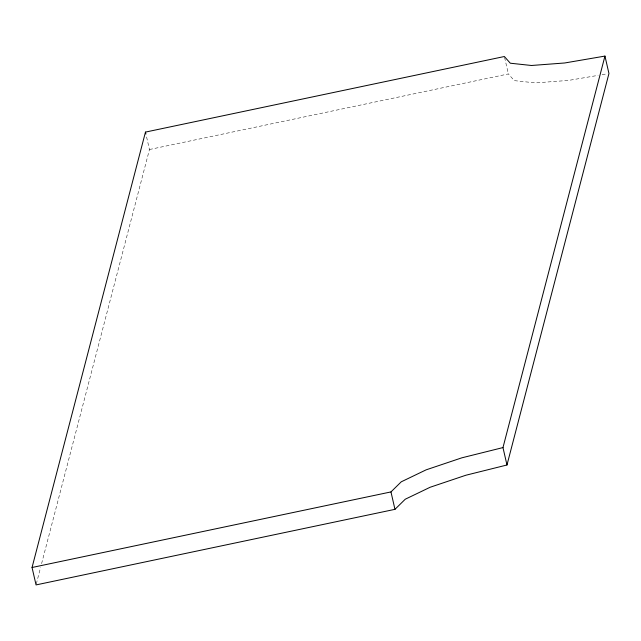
<?xml version="1.0" encoding="UTF-8"?>
<svg xmlns="http://www.w3.org/2000/svg" width="641" height="641" viewBox="0 0 641 641"><rect width="100%" height="100%" fill="white"/><g stroke="black" fill="none" stroke-linecap="round" stroke-linejoin="round"><path stroke-width="0.48" stroke-dasharray="3.21 2.4" d="M36.297 583.943L40.583 567.501M41.593 563.631L149.457 149.513L146.132 134.995M149.457 149.513L508.377 73.931L514.274 80.63L535.467 82.905L568.711 80.397L598.157 75.358M602.083 74.685L606.987 73.843M504.603 57.482L508.377 73.931"/><path stroke-width="0.96" d="M32.05 567.493L145.467 132.094L504.379 56.512L510.284 63.211L531.469 65.486L564.713 62.978L604.952 56.087L608.95 73.507L506.975 464.997L465.863 475.237L430.135 487.256L405.24 499.227L394.96 509.339L36.048 584.913L32.05 567.493L390.97 491.919L401.25 481.816L426.145 469.837L461.865 457.818L502.977 447.578L604.952 56.087M502.977 447.578L506.975 464.997M390.97 491.919L394.96 509.339M145.467 132.094L145.908 134.033"/></g></svg>
